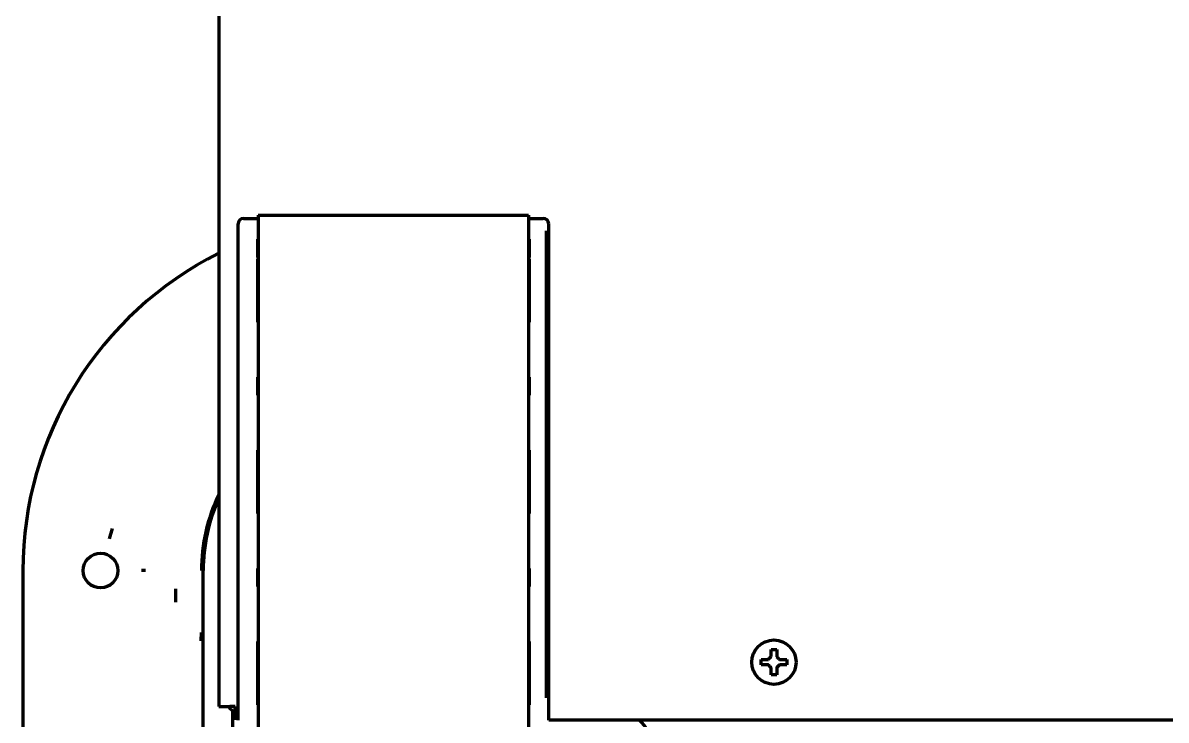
# Model space of a CAD drawing. Header units: inches. Extents: x -2898 to 7248, y 606 to 5598.
# Drawn here: x 2602.2 to 2808.4, y 783.8 to 909.5 of the extents above; entities that cross this region are included whole.
import ezdxf

# ---------------------------------------------------------------- set-up
doc = ezdxf.new("R2010")
doc.units = ezdxf.units.IN

msp = doc.modelspace()

# ---------------------------------------------------------------- linework, layer by layer
at = {"linetype": 'Continuous', "lineweight": 70}
for p, q in [((2637.55, 1121.42), (2637.55, 786.25)), ((2642.05, 874.25), (2644.67, 874.25)), ((2644.67, 874.85), (2644.67, 873.05)), ((2644.67, 874.85), (2693.42, 874.85)), ((2693.42, 874.85), (2693.42, 873.05)), ((2693.42, 874.25), (2696.05, 874.25)), ((2641.05, 787.8), (2641.05, 873.25)), ((2644.67, 873.05), (2644.67, 686.25)), ((2693.42, 873.05), (2693.42, 686.25)), ((2696.6, 872.02), (2696.6, 787.8)), ((2697.05, 787.8), (2697.05, 873.25)), ((2644.58, 867.22), (2644.58, 869.52)), ((2693.51, 869.52), (2693.51, 867.22)), ((2644.67, 867.22), (2644.58, 867.22)), ((2644.58, 867.22), (2644.67, 867.13)), ((2644.58, 856.42), (2644.58, 866.95)), ((2693.51, 867.22), (2693.42, 867.22)), ((2693.51, 867.22), (2693.46, 867.17)), ((2693.51, 866.95), (2693.51, 856.4)), ((2644.58, 843.23), (2644.58, 844.77)), ((2693.51, 844.77), (2693.51, 843.23)), ((2644.58, 821.9), (2644.58, 831.61)), ((2693.51, 831.61), (2693.51, 821.9)), ((2618.32, 818.36), (2617.8, 816.45)), ((2602.25, 810.75), (2602.25, 738.74)), ((2624.37, 810.75), (2623.61, 810.75)), ((2634.75, 777.75), (2634.75, 810.75)), ((2644.58, 808.73), (2644.58, 810.27)), ((2693.51, 810.27), (2693.51, 808.73)), ((2634.37, 799.59), (2634.32, 798.12)), ((2644.58, 787.4), (2644.58, 797.11)), ((2693.51, 797.11), (2693.51, 787.4)), ((2735.35, 794.25), (2735.35, 794.75)), ((2735.35, 793.75), (2735.35, 794.25)), ((2739.95, 794.75), (2739.95, 794.25)), ((2739.95, 794.25), (2739.95, 793.75)), ((2637.55, 786.25), (2639.55, 786.25)), ((2640.55, 786.25), (2639.55, 786.25)), ((2640.05, 785.53), (2640.05, 688.25)), ((2640.55, 785.83), (2640.55, 786.25)), ((2640.55, 785.83), (2640.55, 783.83)), ((2697.05, 783.83), (3529.55, 783.83))]:
    msp.add_line(p, q, dxfattribs=at)
for centre, radius in [((2616.25, 810.75), 3.13), ((2737.65, 794.25), 4)]:
    msp.add_circle(centre, radius, dxfattribs=at)
for centre, radius, start, end in [((2666.25, 810.75), 64, 116.6428, 180), ((2666.25, 810.75), 31.8, 154.5019, 180), ((2666.25, 810.75), 31.5, 155.6578, 180), ((2641.05, 787.25), 2, 210.0011, 255.5213), ((2703.6, 774.25), 13.69, 2.0797, 44.3835)]:
    msp.add_arc(centre, radius, start, end, dxfattribs=at)
for centre, major_axis in [((2642.05, 873.25), (-0.707, 0.707)), ((2696.05, 873.25), (0.707, 0.707))]:
    msp.add_ellipse(centre, major_axis=major_axis, ratio=0.999695, start_param=5.497939, end_param=7.068431, dxfattribs=at)
for points, knots in [([(2644.58, 869.52), (2644.58, 869.56), (2644.58, 869.61), (2644.58, 869.68), (2644.58, 869.7), (2644.58, 869.75), (2644.58, 869.77), (2644.58, 869.84), (2644.58, 869.89), (2644.58, 869.97), (2644.58, 870.01), (2644.58, 870.09), (2644.58, 870.14), (2644.58, 870.21), (2644.58, 870.25), (2644.58, 870.33), (2644.58, 870.38), (2644.58, 870.44), (2644.58, 870.48), (2644.58, 870.49), (2644.58, 870.51)], [0, 0, 0, 0, 0.125, 0.125, 0.1875, 0.1875, 0.25, 0.25, 0.375, 0.375, 0.5, 0.5, 0.625, 0.625, 0.75, 0.75, 0.875, 0.9375, 0.9375, 1, 1, 1, 1]), ([(2693.51, 870.51), (2693.51, 870.49), (2693.51, 870.48), (2693.51, 870.44), (2693.51, 870.38), (2693.51, 870.33), (2693.51, 870.25), (2693.51, 870.21), (2693.51, 870.14), (2693.51, 870.09), (2693.51, 870.01), (2693.51, 869.97), (2693.51, 869.89), (2693.51, 869.84), (2693.51, 869.77), (2693.51, 869.75), (2693.51, 869.7), (2693.51, 869.68), (2693.51, 869.61), (2693.51, 869.56), (2693.51, 869.52)], [0, 0, 0, 0, 0.0625, 0.0625, 0.125, 0.25, 0.25, 0.375, 0.375, 0.5, 0.5, 0.625, 0.625, 0.75, 0.75, 0.8125, 0.8125, 0.875, 0.875, 1, 1, 1, 1]), ([(2644.67, 866.67), (2644.65, 866.69), (2644.64, 866.71), (2644.63, 866.74), (2644.62, 866.75), (2644.61, 866.78), (2644.61, 866.79), (2644.6, 866.82), (2644.59, 866.85), (2644.58, 866.89), (2644.58, 866.9), (2644.58, 866.93), (2644.58, 866.94), (2644.58, 866.95)], [0, 0, 0, 0, 0.227402, 0.227402, 0.356168, 0.356168, 0.484934, 0.484934, 0.742467, 0.742467, 0.871234, 0.871234, 1, 1, 1, 1]), ([(2693.51, 866.95), (2693.51, 866.93), (2693.51, 866.87), (2693.5, 866.83), (2693.49, 866.79), (2693.48, 866.78), (2693.47, 866.75), (2693.47, 866.74), (2693.45, 866.71), (2693.44, 866.69), (2693.43, 866.67)], [0, 0, 0, 0, 0.253984, 0.507969, 0.507969, 0.634961, 0.634961, 0.761953, 0.761953, 1, 1, 1, 1]), ([(2644.58, 855.55), (2644.58, 855.56), (2644.58, 855.57), (2644.58, 855.58), (2644.58, 855.6), (2644.58, 855.66), (2644.58, 855.7), (2644.58, 855.77), (2644.58, 855.8), (2644.58, 855.85), (2644.58, 855.87), (2644.58, 855.9), (2644.58, 855.92), (2644.58, 855.97), (2644.58, 856.01), (2644.58, 856.09), (2644.58, 856.12), (2644.58, 856.21), (2644.58, 856.25), (2644.58, 856.33), (2644.58, 856.37), (2644.58, 856.42)], [0, 0, 0, 0, 0.03125, 0.03125, 0.0625, 0.125, 0.25, 0.25, 0.375, 0.375, 0.4375, 0.4375, 0.5, 0.5, 0.625, 0.625, 0.75, 0.75, 0.875, 0.875, 1, 1, 1, 1]), ([(2644.67, 855.83), (2644.66, 855.81), (2644.65, 855.79), (2644.63, 855.76), (2644.63, 855.75), (2644.62, 855.73), (2644.61, 855.72), (2644.6, 855.68), (2644.59, 855.65), (2644.59, 855.62), (2644.59, 855.6), (2644.58, 855.58), (2644.58, 855.57), (2644.58, 855.55)], [0, 0, 0, 0, 0.206926, 0.206926, 0.339105, 0.339105, 0.471284, 0.471284, 0.735642, 0.735642, 0.867821, 0.867821, 1, 1, 1, 1]), ([(2693.51, 856.4), (2693.51, 856.36), (2693.51, 856.32), (2693.51, 856.23), (2693.51, 856.19), (2693.51, 856.11), (2693.51, 856.07), (2693.51, 856), (2693.51, 855.96), (2693.51, 855.91), (2693.51, 855.89), (2693.51, 855.85), (2693.51, 855.84), (2693.51, 855.79), (2693.51, 855.75), (2693.51, 855.69), (2693.51, 855.64), (2693.51, 855.59), (2693.51, 855.57), (2693.51, 855.55), (2693.51, 855.55), (2693.51, 855.54)], [0, 0, 0, 0, 0.125, 0.125, 0.25, 0.25, 0.375, 0.375, 0.5, 0.5, 0.5625, 0.5625, 0.625, 0.625, 0.75, 0.75, 0.875, 0.9375, 0.96875, 0.96875, 1, 1, 1, 1]), ([(2644.58, 844.77), (2644.58, 844.82), (2644.58, 844.86), (2644.58, 844.94), (2644.58, 844.98), (2644.58, 845.07), (2644.58, 845.11), (2644.58, 845.18), (2644.58, 845.22), (2644.58, 845.27), (2644.58, 845.29), (2644.58, 845.32), (2644.58, 845.34), (2644.58, 845.39), (2644.58, 845.42), (2644.58, 845.49), (2644.58, 845.53), (2644.58, 845.59), (2644.58, 845.61), (2644.58, 845.62), (2644.58, 845.63), (2644.58, 845.64)], [0, 0, 0, 0, 0.125, 0.125, 0.25, 0.25, 0.375, 0.375, 0.5, 0.5, 0.5625, 0.5625, 0.625, 0.625, 0.75, 0.75, 0.875, 0.9375, 0.96875, 0.96875, 1, 1, 1, 1]), ([(2693.51, 845.64), (2693.51, 845.63), (2693.51, 845.62), (2693.51, 845.61), (2693.51, 845.59), (2693.51, 845.53), (2693.51, 845.49), (2693.51, 845.42), (2693.51, 845.39), (2693.51, 845.34), (2693.51, 845.32), (2693.51, 845.29), (2693.51, 845.27), (2693.51, 845.22), (2693.51, 845.18), (2693.51, 845.11), (2693.51, 845.07), (2693.51, 844.98), (2693.51, 844.94), (2693.51, 844.86), (2693.51, 844.82), (2693.51, 844.77)], [0, 0, 0, 0, 0.03125, 0.03125, 0.0625, 0.125, 0.25, 0.25, 0.375, 0.375, 0.4375, 0.4375, 0.5, 0.5, 0.625, 0.625, 0.75, 0.75, 0.875, 0.875, 1, 1, 1, 1]), ([(2644.58, 842.37), (2644.58, 842.38), (2644.58, 842.39), (2644.58, 842.4), (2644.58, 842.42), (2644.58, 842.48), (2644.58, 842.52), (2644.58, 842.59), (2644.58, 842.62), (2644.58, 842.67), (2644.58, 842.69), (2644.58, 842.72), (2644.58, 842.74), (2644.58, 842.79), (2644.58, 842.83), (2644.58, 842.9), (2644.58, 842.94), (2644.58, 843.02), (2644.58, 843.07), (2644.58, 843.15), (2644.58, 843.19), (2644.58, 843.23)], [0, 0, 0, 0, 0.03125, 0.03125, 0.0625, 0.125, 0.25, 0.25, 0.375, 0.375, 0.4375, 0.4375, 0.5, 0.5, 0.625, 0.625, 0.75, 0.75, 0.875, 0.875, 1, 1, 1, 1]), ([(2693.51, 843.23), (2693.51, 843.19), (2693.51, 843.15), (2693.51, 843.07), (2693.51, 843.02), (2693.51, 842.94), (2693.51, 842.9), (2693.51, 842.83), (2693.51, 842.79), (2693.51, 842.74), (2693.51, 842.72), (2693.51, 842.69), (2693.51, 842.67), (2693.51, 842.62), (2693.51, 842.59), (2693.51, 842.52), (2693.51, 842.48), (2693.51, 842.42), (2693.51, 842.4), (2693.51, 842.39), (2693.51, 842.38), (2693.51, 842.37)], [0, 0, 0, 0, 0.125, 0.125, 0.25, 0.25, 0.375, 0.375, 0.5, 0.5, 0.5625, 0.5625, 0.625, 0.625, 0.75, 0.75, 0.875, 0.9375, 0.96875, 0.96875, 1, 1, 1, 1]), ([(2644.58, 831.61), (2644.58, 831.65), (2644.58, 831.69), (2644.58, 831.78), (2644.58, 831.82), (2644.58, 831.9), (2644.58, 831.94), (2644.58, 832.01), (2644.58, 832.05), (2644.58, 832.1), (2644.58, 832.12), (2644.58, 832.15), (2644.58, 832.17), (2644.58, 832.22), (2644.58, 832.25), (2644.58, 832.32), (2644.58, 832.36), (2644.58, 832.42), (2644.58, 832.44), (2644.58, 832.46), (2644.58, 832.46), (2644.58, 832.47)], [0, 0, 0, 0, 0.125, 0.125, 0.25, 0.25, 0.375, 0.375, 0.5, 0.5, 0.5625, 0.5625, 0.625, 0.625, 0.75, 0.75, 0.875, 0.9375, 0.96875, 0.96875, 1, 1, 1, 1]), ([(2693.51, 832.47), (2693.51, 832.46), (2693.51, 832.46), (2693.51, 832.44), (2693.51, 832.42), (2693.51, 832.36), (2693.51, 832.32), (2693.51, 832.25), (2693.51, 832.22), (2693.51, 832.17), (2693.51, 832.15), (2693.51, 832.12), (2693.51, 832.1), (2693.51, 832.05), (2693.51, 832.01), (2693.51, 831.94), (2693.51, 831.9), (2693.51, 831.82), (2693.51, 831.78), (2693.51, 831.69), (2693.51, 831.65), (2693.51, 831.61)], [0, 0, 0, 0, 0.03125, 0.03125, 0.0625, 0.125, 0.25, 0.25, 0.375, 0.375, 0.4375, 0.4375, 0.5, 0.5, 0.625, 0.625, 0.75, 0.75, 0.875, 0.875, 1, 1, 1, 1]), ([(2644.58, 821.04), (2644.58, 821.05), (2644.58, 821.05), (2644.58, 821.07), (2644.58, 821.09), (2644.58, 821.14), (2644.58, 821.19), (2644.58, 821.25), (2644.58, 821.29), (2644.58, 821.34), (2644.58, 821.35), (2644.58, 821.39), (2644.58, 821.41), (2644.58, 821.46), (2644.58, 821.5), (2644.58, 821.57), (2644.58, 821.61), (2644.58, 821.69), (2644.58, 821.73), (2644.58, 821.82), (2644.58, 821.86), (2644.58, 821.9)], [0, 0, 0, 0, 0.03125, 0.03125, 0.0625, 0.125, 0.25, 0.25, 0.375, 0.375, 0.4375, 0.4375, 0.5, 0.5, 0.625, 0.625, 0.75, 0.75, 0.875, 0.875, 1, 1, 1, 1]), ([(2693.51, 821.9), (2693.51, 821.86), (2693.51, 821.82), (2693.51, 821.73), (2693.51, 821.69), (2693.51, 821.61), (2693.51, 821.57), (2693.51, 821.5), (2693.51, 821.46), (2693.51, 821.41), (2693.51, 821.39), (2693.51, 821.35), (2693.51, 821.34), (2693.51, 821.29), (2693.51, 821.25), (2693.51, 821.19), (2693.51, 821.14), (2693.51, 821.09), (2693.51, 821.07), (2693.51, 821.05), (2693.51, 821.05), (2693.51, 821.04)], [0, 0, 0, 0, 0.125, 0.125, 0.25, 0.25, 0.375, 0.375, 0.5, 0.5, 0.5625, 0.5625, 0.625, 0.625, 0.75, 0.75, 0.875, 0.9375, 0.96875, 0.96875, 1, 1, 1, 1]), ([(2644.58, 810.27), (2644.58, 810.32), (2644.58, 810.36), (2644.58, 810.44), (2644.58, 810.48), (2644.58, 810.57), (2644.58, 810.61), (2644.58, 810.68), (2644.58, 810.72), (2644.58, 810.77), (2644.58, 810.79), (2644.58, 810.82), (2644.58, 810.84), (2644.58, 810.89), (2644.58, 810.92), (2644.58, 810.99), (2644.58, 811.03), (2644.58, 811.09), (2644.58, 811.11), (2644.58, 811.12), (2644.58, 811.13), (2644.58, 811.14)], [0, 0, 0, 0, 0.125, 0.125, 0.25, 0.25, 0.375, 0.375, 0.5, 0.5, 0.5625, 0.5625, 0.625, 0.625, 0.75, 0.75, 0.875, 0.9375, 0.96875, 0.96875, 1, 1, 1, 1]), ([(2693.51, 811.14), (2693.51, 811.13), (2693.51, 811.12), (2693.51, 811.11), (2693.51, 811.09), (2693.51, 811.03), (2693.51, 810.99), (2693.51, 810.92), (2693.51, 810.89), (2693.51, 810.84), (2693.51, 810.82), (2693.51, 810.79), (2693.51, 810.77), (2693.51, 810.72), (2693.51, 810.68), (2693.51, 810.61), (2693.51, 810.57), (2693.51, 810.48), (2693.51, 810.44), (2693.51, 810.36), (2693.51, 810.32), (2693.51, 810.27)], [0, 0, 0, 0, 0.03125, 0.03125, 0.0625, 0.125, 0.25, 0.25, 0.375, 0.375, 0.4375, 0.4375, 0.5, 0.5, 0.625, 0.625, 0.75, 0.75, 0.875, 0.875, 1, 1, 1, 1]), ([(2644.58, 807.87), (2644.58, 807.88), (2644.58, 807.89), (2644.58, 807.9), (2644.58, 807.92), (2644.58, 807.98), (2644.58, 808.02), (2644.58, 808.09), (2644.58, 808.12), (2644.58, 808.17), (2644.58, 808.19), (2644.58, 808.22), (2644.58, 808.24), (2644.58, 808.29), (2644.58, 808.33), (2644.58, 808.4), (2644.58, 808.44), (2644.58, 808.52), (2644.58, 808.57), (2644.58, 808.65), (2644.58, 808.69), (2644.58, 808.73)], [0, 0, 0, 0, 0.03125, 0.03125, 0.0625, 0.125, 0.25, 0.25, 0.375, 0.375, 0.4375, 0.4375, 0.5, 0.5, 0.625, 0.625, 0.75, 0.75, 0.875, 0.875, 1, 1, 1, 1]), ([(2693.51, 808.73), (2693.51, 808.69), (2693.51, 808.65), (2693.51, 808.57), (2693.51, 808.52), (2693.51, 808.44), (2693.51, 808.4), (2693.51, 808.33), (2693.51, 808.29), (2693.51, 808.24), (2693.51, 808.22), (2693.51, 808.19), (2693.51, 808.17), (2693.51, 808.12), (2693.51, 808.09), (2693.51, 808.02), (2693.51, 807.98), (2693.51, 807.92), (2693.51, 807.9), (2693.51, 807.89), (2693.51, 807.88), (2693.51, 807.87)], [0, 0, 0, 0, 0.125, 0.125, 0.25, 0.25, 0.375, 0.375, 0.5, 0.5, 0.5625, 0.5625, 0.625, 0.625, 0.75, 0.75, 0.875, 0.9375, 0.96875, 0.96875, 1, 1, 1, 1]), ([(2629.85, 805.07), (2629.84, 805.26), (2629.84, 805.66), (2629.84, 806.05), (2629.83, 806.64), (2629.83, 807.04), (2629.83, 807.45)], [0, 0, 0, 0, 0.25, 0.5, 0.5, 1, 1, 1, 1]), ([(2644.58, 797.11), (2644.58, 797.15), (2644.58, 797.19), (2644.58, 797.28), (2644.58, 797.32), (2644.58, 797.4), (2644.58, 797.44), (2644.58, 797.51), (2644.58, 797.55), (2644.58, 797.6), (2644.58, 797.62), (2644.58, 797.65), (2644.58, 797.67), (2644.58, 797.72), (2644.58, 797.75), (2644.58, 797.82), (2644.58, 797.86), (2644.58, 797.92), (2644.58, 797.94), (2644.58, 797.96), (2644.58, 797.96), (2644.58, 797.97)], [0, 0, 0, 0, 0.125, 0.125, 0.25, 0.25, 0.375, 0.375, 0.5, 0.5, 0.5625, 0.5625, 0.625, 0.625, 0.75, 0.75, 0.875, 0.9375, 0.96875, 0.96875, 1, 1, 1, 1]), ([(2693.51, 797.97), (2693.51, 797.96), (2693.51, 797.96), (2693.51, 797.94), (2693.51, 797.92), (2693.51, 797.86), (2693.51, 797.82), (2693.51, 797.75), (2693.51, 797.72), (2693.51, 797.67), (2693.51, 797.65), (2693.51, 797.62), (2693.51, 797.6), (2693.51, 797.55), (2693.51, 797.51), (2693.51, 797.44), (2693.51, 797.4), (2693.51, 797.32), (2693.51, 797.28), (2693.51, 797.19), (2693.51, 797.15), (2693.51, 797.11)], [0, 0, 0, 0, 0.03125, 0.03125, 0.0625, 0.125, 0.25, 0.25, 0.375, 0.375, 0.4375, 0.4375, 0.5, 0.5, 0.625, 0.625, 0.75, 0.75, 0.875, 0.875, 1, 1, 1, 1]), ([(2738.15, 796.55), (2738.15, 796.35), (2738.15, 796.14), (2738.15, 795.82), (2738.15, 795.71), (2738.15, 795.48), (2738.15, 795.37), (2738.15, 795.25)], [0, 0, 0, 0, 0.5, 0.5, 0.75, 0.75, 1, 1, 1, 1]), ([(2735.35, 794.75), (2735.55, 794.75), (2735.76, 794.75), (2736.08, 794.75), (2736.19, 794.75), (2736.42, 794.75), (2736.53, 794.75), (2736.65, 794.75)], [0, 0, 0, 0, 0.5, 0.5, 0.75, 0.75, 1, 1, 1, 1]), ([(2739.95, 793.75), (2739.74, 793.75), (2739.53, 793.75), (2739.21, 793.75), (2739.1, 793.75), (2738.88, 793.75), (2738.76, 793.75), (2738.65, 793.75)], [0, 0, 0, 0, 0.5, 0.5, 0.75, 0.75, 1, 1, 1, 1]), ([(2737.15, 791.95), (2737.15, 792.16), (2737.15, 792.37), (2737.15, 792.69), (2737.15, 792.8), (2737.15, 793.03), (2737.15, 793.14), (2737.15, 793.25)], [0, 0, 0, 0, 0.5, 0.5, 0.75, 0.75, 1, 1, 1, 1]), ([(2641.05, 783.8), (2641.05, 784.11), (2641.05, 784.42), (2641.05, 785.06), (2641.05, 785.39), (2641.05, 785.89), (2641.05, 786.06), (2641.05, 786.32), (2641.05, 786.41), (2641.05, 786.58), (2641.05, 787.01), (2641.05, 787.45), (2641.05, 787.8)], [0, 0, 0, 0, 0.25, 0.25, 0.5, 0.5, 0.625, 0.625, 0.6875, 0.6875, 0.75, 1, 1, 1, 1]), ([(2644.58, 786.54), (2644.58, 786.55), (2644.58, 786.55), (2644.58, 786.57), (2644.58, 786.59), (2644.58, 786.64), (2644.58, 786.69), (2644.58, 786.75), (2644.58, 786.79), (2644.58, 786.84), (2644.58, 786.85), (2644.58, 786.89), (2644.58, 786.91), (2644.58, 786.96), (2644.58, 787), (2644.58, 787.07), (2644.58, 787.11), (2644.58, 787.19), (2644.58, 787.23), (2644.58, 787.32), (2644.58, 787.36), (2644.58, 787.4)], [0, 0, 0, 0, 0.03125, 0.03125, 0.0625, 0.125, 0.25, 0.25, 0.375, 0.375, 0.4375, 0.4375, 0.5, 0.5, 0.625, 0.625, 0.75, 0.75, 0.875, 0.875, 1, 1, 1, 1]), ([(2693.51, 787.4), (2693.51, 787.36), (2693.51, 787.32), (2693.51, 787.23), (2693.51, 787.19), (2693.51, 787.11), (2693.51, 787.07), (2693.51, 787), (2693.51, 786.96), (2693.51, 786.91), (2693.51, 786.89), (2693.51, 786.85), (2693.51, 786.84), (2693.51, 786.79), (2693.51, 786.75), (2693.51, 786.69), (2693.51, 786.64), (2693.51, 786.59), (2693.51, 786.57), (2693.51, 786.55), (2693.51, 786.55), (2693.51, 786.54)], [0, 0, 0, 0, 0.125, 0.125, 0.25, 0.25, 0.375, 0.375, 0.5, 0.5, 0.5625, 0.5625, 0.625, 0.625, 0.75, 0.75, 0.875, 0.9375, 0.96875, 0.96875, 1, 1, 1, 1]), ([(2697.05, 783.8), (2697.05, 784.11), (2697.05, 784.42), (2697.05, 785.06), (2697.05, 785.39), (2697.05, 785.89), (2697.05, 786.06), (2697.05, 786.32), (2697.05, 786.41), (2697.05, 786.58), (2697.05, 787.01), (2697.05, 787.45), (2697.05, 787.8)], [0, 0, 0, 0, 0.25, 0.25, 0.5, 0.5, 0.625, 0.625, 0.6875, 0.6875, 0.75, 1, 1, 1, 1])]:
    msp.add_open_spline(points, degree=3, knots=knots, dxfattribs=at)
for points in [[(2737.15, 795.25), (2737.15, 795.31), (2737.15, 795.42), (2737.15, 795.58), (2737.15, 795.74), (2737.15, 795.89), (2737.15, 796.04), (2737.15, 796.2), (2737.15, 796.37), (2737.15, 796.49), (2737.15, 796.55)], [(2737.15, 796.55), (2737.31, 796.55), (2737.65, 796.55), (2737.98, 796.55), (2738.15, 796.55)], [(2736.65, 793.75), (2736.59, 793.75), (2736.48, 793.75), (2736.32, 793.75), (2736.16, 793.75), (2736.01, 793.75), (2735.86, 793.75), (2735.7, 793.75), (2735.53, 793.75), (2735.41, 793.75), (2735.35, 793.75)], [(2736.65, 794.75), (2736.67, 794.78), (2736.72, 794.83), (2736.79, 794.9), (2736.86, 794.97), (2736.93, 795.04), (2737, 795.11), (2737.08, 795.18), (2737.12, 795.23), (2737.15, 795.25)], [(2737.15, 793.25), (2737.12, 793.28), (2737.07, 793.33), (2737, 793.41), (2736.92, 793.48), (2736.85, 793.55), (2736.78, 793.62), (2736.72, 793.69), (2736.67, 793.73), (2736.65, 793.75)], [(2738.15, 795.25), (2738.17, 795.23), (2738.22, 795.18), (2738.3, 795.1), (2738.37, 795.03), (2738.44, 794.96), (2738.51, 794.89), (2738.58, 794.82), (2738.62, 794.78), (2738.65, 794.75)], [(2738.65, 793.75), (2738.62, 793.73), (2738.58, 793.68), (2738.5, 793.61), (2738.43, 793.54), (2738.36, 793.47), (2738.29, 793.4), (2738.22, 793.33), (2738.17, 793.28), (2738.15, 793.25)], [(2738.65, 794.75), (2738.7, 794.75), (2738.81, 794.75), (2738.97, 794.75), (2739.13, 794.75), (2739.29, 794.75), (2739.44, 794.75), (2739.59, 794.75), (2739.76, 794.75), (2739.88, 794.75), (2739.95, 794.75)], [(2738.15, 791.95), (2737.98, 791.95), (2737.65, 791.95), (2737.31, 791.95), (2737.15, 791.95)], [(2738.15, 793.25), (2738.15, 793.2), (2738.15, 793.09), (2738.15, 792.93), (2738.15, 792.77), (2738.15, 792.62), (2738.15, 792.46), (2738.15, 792.31), (2738.15, 792.14), (2738.15, 792.02), (2738.15, 791.95)]]:
    msp.add_open_spline(points, degree=3, dxfattribs=at)

doc.saveas('drawing.dxf')
